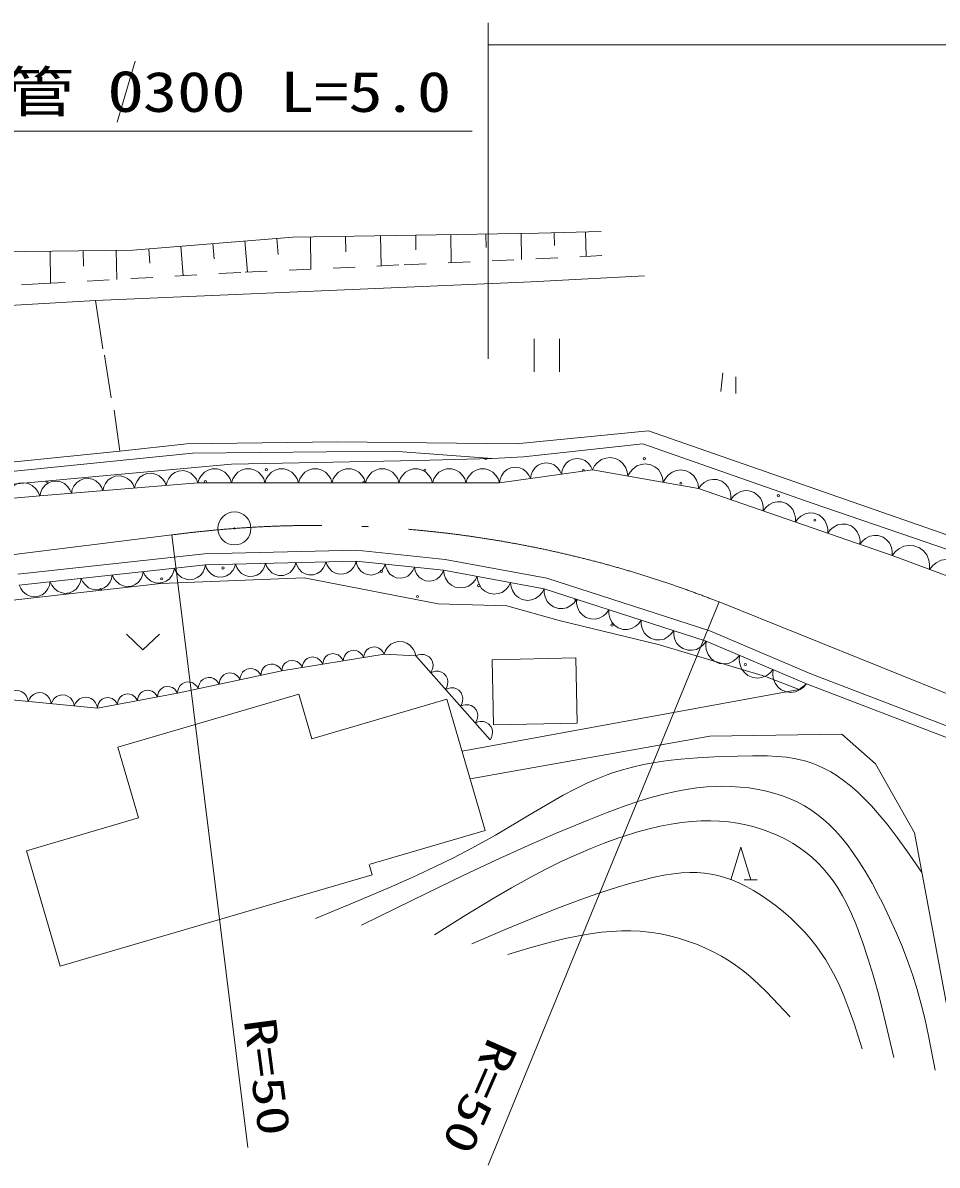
# Model space of a CAD drawing. Units: millimetres, scale not verified. Extents: x 40000 to 680000, y 20000 to 380000.
# Drawn here: x 156200 to 197789, y 261225 to 313170 of the extents above; entities that cross this region are included whole.
import ezdxf
from ezdxf.enums import TextEntityAlignment as Align

# ---------------------------------------------------------------- set-up
doc = ezdxf.new("R2010")
doc.units = ezdxf.units.MM
doc.header["$LTSCALE"] = 1000
doc.linetypes.add('USER1', pattern=[18.5, 14.557377, -1.819672, 0.303279, -1.819672])
doc.linetypes.add('USER3', pattern=[2, 1, -1])
for name, color, linetype, lineweight in [('M-BGD', 7, 'Continuous', 13), ('M-BMK-LINE', 2, 'Continuous', 13), ('M-BMK-SRVR', 3, 'Continuous', 13), ('M-STR-HTXT', 7, 'Continuous', 13)]:
    doc.layers.add(name, color=color, linetype=linetype, lineweight=lineweight)
doc.styles.add('ＭＳ ゴシック', font='')
doc.styles.get('ＭＳ ゴシック').set_extended_font_data('MS Gothic')

msp = doc.modelspace()

# ---------------------------------------------------------------- linework, layer by layer
at = {"layer": 'M-BGD'}
for p, q in [((161200, 302837), (168482, 303429)), ((167754, 303370), (167814, 302637)), ((168482, 303429), (179658, 303599)), ((169280, 303441), (169303, 301971)), ((170877, 303465), (170888, 302756)), ((172474, 303490), (172494, 302121)), ((174070, 303514), (174080, 302854)), ((175667, 303538), (175686, 302268)), ((177263, 303563), (177273, 302952)), ((178860, 303587), (178878, 302415)), ((179658, 303599), (182507, 303680)), ((180370, 303619), (180387, 303052)), ((181795, 303660), (181827, 302550)), ((161928, 302896), (161981, 302243)), ((163385, 303015), (163494, 301673)), ((164841, 303133), (164897, 302444)), ((166298, 303251), (166413, 301835)), ((149178, 302667), (161200, 302837)), ((157443, 302784), (157464, 301332)), ((158946, 302805), (158956, 302111)), ((160449, 302826), (160468, 301502)), ((179319, 301397), (159507, 300551)), ((184480, 301665), (179319, 301397)), ((159507, 300551), (149516, 299958)), ((159507, 300551), (159846, 298349)), ((179455, 298800), (179455, 297300)), ((180606, 297300), (180606, 298800)), ((159908, 298056), (160221, 296113)), ((188040, 297249), (187955, 296402)), ((188632, 297079), (188632, 296317)), ((160354, 295555), (160608, 293693)), ((184653, 294624), (178642, 294031)), ((199470, 289459), (184653, 294624)), ((163656, 294031), (160608, 293693)), ((170514, 294116), (163656, 294031)), ((178642, 294031), (170514, 294116)), ((178980, 293439), (184399, 294031)), ((184399, 294031), (192104, 291322)), ((160608, 293693), (150532, 292677)), ((163910, 293608), (150617, 292253)), ((163910, 293608), (173054, 293693)), ((173054, 293693), (177541, 293354)), ((160015, 292592), (165688, 293100)), ((165688, 293100), (174154, 293269)), ((174154, 293269), (177541, 293354)), ((177541, 293354), (178980, 293439)), ((177541, 293354), (178980, 293439)), ((151718, 291830), (160015, 292592)), ((182113, 292846), (177880, 292253)), ((186939, 291999), (182113, 292846)), ((164164, 292253), (156967, 291661)), ((177880, 292253), (164164, 292253)), ((195744, 288951), (186939, 291999)), ((156967, 291661), (149178, 290983)), ((192104, 291322), (199300, 288867)), ((155969, 288093), (164469, 289027)), ((164469, 289027), (171380, 289198)), ((171380, 289198), (175412, 288769)), ((199131, 287681), (195744, 288951)), ((156036, 287597), (164502, 288528)), ((156036, 287597), (164502, 288528)), ((164502, 288528), (171360, 288697)), ((171360, 288697), (175340, 288274)), ((175412, 288769), (180035, 287913)), ((168990, 287935), (162470, 287681)), ((175086, 286750), (168990, 287935)), ((175340, 288274), (179912, 287427)), ((175340, 288274), (179912, 287427)), ((180035, 287913), (187453, 285526)), ((162470, 287681), (153580, 286665)), ((179912, 287427), (187278, 285057)), ((179912, 287427), (187278, 285057)), ((178218, 286665), (175086, 286750)), ((180589, 285988), (178218, 286665)), ((185161, 284887), (180589, 285988)), ((187453, 285526), (192038, 283573)), ((189987, 283448), (185161, 284887)), ((187278, 285057), (191850, 283109)), ((187278, 285057), (191850, 283109)), ((167974, 283702), (172630, 284464)), ((172630, 284464), (174070, 284379)), ((174070, 284379), (177456, 280569)), ((181351, 284295), (177541, 284210)), ((177541, 284210), (177607, 281247)), ((181351, 284295), (181417, 281331)), ((163232, 282686), (167974, 283702)), ((191511, 282855), (189987, 283448)), ((191850, 283109), (191511, 282855)), ((191850, 283109), (191511, 282855)), ((191850, 283109), (204888, 278114)), ((192038, 283573), (205072, 278579)), ((159592, 282009), (163232, 282686)), ((163994, 281247), (168750, 282639)), ((168750, 282639), (169344, 280609)), ((191511, 282855), (176179, 280051)), ((154342, 282517), (159592, 282009)), ((169344, 280610), (175491, 282410)), ((175488, 282409), (177236, 276440)), ((163994, 281247), (160523, 280231)), ((177607, 281246), (181417, 281331)), ((176549, 278785), (187447, 280739)), ((187447, 280739), (193458, 280823)), ((193458, 280823), (194982, 279469)), ((160523, 280231), (161464, 277016)), ((194982, 279469), (196760, 276336)), ((161464, 277016), (156364, 275523)), ((177234, 276447), (171998, 274914)), ((196760, 276336), (199046, 264059)), ((156365, 275523), (157900, 270280)), ((171953, 274901), (172091, 274429)), ((172090, 274433), (157900, 270280)), ((189005, 274193), (189605, 274193))]:
    msp.add_line(p, q, dxfattribs=at)
at = {"layer": 'M-BGD', "linetype": 'USER3'}
for p, q in [((182536, 302583), (173308, 302159)), ((166111, 301821), (157136, 301313)), ((173308, 302159), (166111, 301821)), ((157136, 301313), (150448, 300889))]:
    msp.add_line(p, q, dxfattribs=at)
at = {"layer": 'M-BGD'}
for points in [[(180702, 292648), (180627, 292803), (180523, 292929), (180363, 293065), (180196, 293128), (180023, 293157), (179804, 293127), (179646, 293051), (179503, 292944), (179387, 292770), (179325, 292621), (179291, 292451)], [(182113, 292846), (182038, 293001), (181934, 293127), (181774, 293263), (181607, 293325), (181434, 293355), (181215, 293324), (181057, 293248), (180914, 293142), (180798, 292967), (180736, 292819), (180702, 292648)], [(183722, 292564), (183694, 292759), (183625, 292933), (183499, 293138), (183339, 293265), (183161, 293359), (182911, 293402), (182712, 293375), (182518, 293310), (182330, 293160), (182210, 293020), (182113, 292846)], [(185330, 292281), (185303, 292477), (185234, 292651), (185108, 292855), (184948, 292983), (184769, 293076), (184520, 293120), (184320, 293093), (184127, 293027), (183939, 292878), (183819, 292737), (183722, 292564)], [(159846, 291898), (159778, 292059), (159680, 292192), (159527, 292339), (159362, 292412), (159188, 292452), (158965, 292434), (158800, 292366), (158649, 292267), (158522, 292097), (158451, 291950), (158407, 291779)], [(161285, 292016), (161218, 292177), (161120, 292311), (160966, 292457), (160801, 292531), (160627, 292571), (160404, 292552), (160240, 292484), (160088, 292385), (159961, 292215), (159890, 292068), (159846, 291898)], [(162725, 292135), (162657, 292296), (162559, 292429), (162406, 292576), (162240, 292649), (162067, 292689), (161844, 292671), (161679, 292603), (161528, 292504), (161401, 292334), (161329, 292186), (161285, 292016)], [(164164, 292253), (164097, 292414), (163999, 292547), (163845, 292694), (163680, 292767), (163506, 292808), (163283, 292789), (163118, 292721), (162967, 292622), (162840, 292452), (162769, 292305), (162725, 292135)], [(165688, 292253), (165631, 292428), (165540, 292577), (165391, 292744), (165223, 292836), (165044, 292893), (164808, 292893), (164629, 292836), (164461, 292744), (164313, 292577), (164225, 292428), (164164, 292253)], [(167212, 292253), (167155, 292428), (167064, 292577), (166915, 292744), (166747, 292836), (166568, 292893), (166332, 292893), (166153, 292836), (165985, 292744), (165837, 292577), (165749, 292428), (165688, 292253)], [(168736, 292253), (168679, 292428), (168588, 292577), (168439, 292744), (168271, 292836), (168092, 292893), (167856, 292893), (167677, 292836), (167509, 292744), (167361, 292577), (167273, 292428), (167212, 292253)], [(170260, 292253), (170203, 292428), (170112, 292577), (169963, 292744), (169795, 292836), (169616, 292893), (169380, 292893), (169201, 292836), (169033, 292744), (168885, 292577), (168797, 292428), (168736, 292253)], [(171784, 292253), (171727, 292428), (171636, 292577), (171487, 292744), (171319, 292836), (171140, 292893), (170904, 292893), (170725, 292836), (170557, 292744), (170409, 292577), (170321, 292428), (170260, 292253)], [(173308, 292253), (173251, 292428), (173160, 292577), (173011, 292744), (172843, 292836), (172664, 292893), (172428, 292893), (172249, 292836), (172081, 292744), (171933, 292577), (171845, 292428), (171784, 292253)], [(174832, 292253), (174775, 292428), (174684, 292577), (174535, 292744), (174367, 292836), (174188, 292893), (173952, 292893), (173773, 292836), (173605, 292744), (173457, 292577), (173369, 292428), (173308, 292253)], [(176356, 292253), (176299, 292428), (176208, 292577), (176059, 292744), (175891, 292836), (175712, 292893), (175476, 292893), (175297, 292836), (175129, 292744), (174981, 292577), (174893, 292428), (174832, 292253)], [(177880, 292253), (177823, 292428), (177732, 292577), (177583, 292744), (177415, 292836), (177236, 292893), (177000, 292893), (176821, 292836), (176653, 292744), (176505, 292577), (176417, 292428), (176356, 292253)], [(179291, 292451), (179215, 292606), (179112, 292731), (178952, 292867), (178785, 292930), (178612, 292960), (178393, 292929), (178235, 292853), (178092, 292747), (177976, 292572), (177914, 292423), (177880, 292253)], [(186939, 291999), (186911, 292195), (186842, 292368), (186717, 292573), (186556, 292700), (186378, 292794), (186129, 292838), (185929, 292811), (185735, 292745), (185547, 292596), (185427, 292455), (185330, 292281)], [(156967, 291661), (156893, 291835), (156786, 291979), (156620, 292137), (156440, 292216), (156252, 292258), (156011, 292237), (155833, 292163), (155669, 292054), (155532, 291870), (155456, 291710), (155409, 291525)], [(158407, 291779), (158339, 291940), (158241, 292074), (158088, 292221), (157922, 292294), (157749, 292334), (157526, 292316), (157361, 292248), (157210, 292148), (157082, 291978), (157011, 291831), (156967, 291661)], [(188407, 291491), (188410, 291679), (188372, 291852), (188284, 292063), (188153, 292207), (188000, 292322), (187773, 292401), (187581, 292405), (187389, 292373), (187190, 292261), (187056, 292147), (186939, 291999)], [(189874, 290983), (189878, 291171), (189839, 291344), (189752, 291555), (189621, 291699), (189467, 291814), (189240, 291893), (189049, 291897), (188857, 291865), (188658, 291753), (188524, 291639), (188407, 291491)], [(191342, 290475), (191345, 290663), (191307, 290836), (191219, 291047), (191088, 291191), (190935, 291306), (190708, 291385), (190516, 291389), (190324, 291357), (190125, 291245), (189991, 291131), (189874, 290983)], [(192809, 289967), (192813, 290155), (192774, 290328), (192687, 290539), (192556, 290683), (192402, 290798), (192175, 290877), (191984, 290881), (191792, 290849), (191593, 290737), (191459, 290623), (191342, 290475)], [(194277, 289459), (194280, 289647), (194242, 289820), (194154, 290031), (194023, 290175), (193870, 290290), (193643, 290369), (193451, 290373), (193259, 290341), (193060, 290229), (192926, 290115), (192809, 289967)], [(195744, 288951), (195748, 289139), (195709, 289312), (195622, 289523), (195491, 289667), (195337, 289782), (195110, 289861), (194919, 289865), (194727, 289833), (194528, 289721), (194394, 289607), (194277, 289459)], [(197438, 288316), (197447, 288535), (197407, 288738), (197312, 288986), (197164, 289157), (196989, 289296), (196726, 289394), (196504, 289405), (196279, 289373), (196044, 289249), (195885, 289120), (195744, 288951)], [(161680, 288218), (161751, 288061), (161851, 287933), (162005, 287793), (162170, 287725), (162341, 287691), (162560, 287715), (162720, 287786), (162866, 287888), (162987, 288058), (163053, 288204), (163091, 288373)], [(163091, 288373), (163162, 288216), (163262, 288088), (163416, 287948), (163581, 287880), (163752, 287846), (163971, 287870), (164131, 287941), (164277, 288043), (164398, 288213), (164464, 288360), (164502, 288528)], [(164502, 288528), (164557, 288372), (164643, 288240), (164781, 288092), (164933, 288014), (165096, 287966), (165308, 287971), (165468, 288027), (165617, 288113), (165747, 288267), (165823, 288403), (165874, 288562)], [(165874, 288562), (165929, 288405), (166015, 288274), (166152, 288126), (166305, 288047), (166467, 288000), (166680, 288005), (166840, 288061), (166989, 288147), (167119, 288301), (167194, 288437), (167245, 288596)], [(167245, 288596), (167301, 288439), (167386, 288307), (167524, 288160), (167677, 288081), (167839, 288034), (168052, 288039), (168212, 288094), (168360, 288180), (168490, 288335), (168566, 288470), (168617, 288629)], [(168617, 288629), (168672, 288473), (168758, 288341), (168895, 288194), (169048, 288115), (169211, 288068), (169423, 288073), (169583, 288128), (169732, 288214), (169862, 288368), (169938, 288504), (169989, 288663)], [(169989, 288663), (170044, 288507), (170129, 288375), (170267, 288227), (170420, 288149), (170582, 288101), (170795, 288107), (170955, 288162), (171104, 288248), (171234, 288402), (171309, 288538), (171360, 288697)], [(171360, 288697), (171394, 288539), (171460, 288401), (171573, 288242), (171711, 288147), (171861, 288080), (172067, 288058), (172228, 288092), (172383, 288156), (172528, 288288), (172618, 288409), (172687, 288556)], [(172687, 288556), (172720, 288398), (172786, 288260), (172900, 288101), (173038, 288006), (173188, 287939), (173394, 287917), (173555, 287951), (173709, 288015), (173854, 288147), (173944, 288268), (174013, 288415)], [(174013, 288415), (174047, 288257), (174113, 288119), (174227, 287960), (174364, 287865), (174515, 287798), (174720, 287776), (174882, 287810), (175036, 287874), (175181, 288006), (175271, 288127), (175340, 288274)], [(199131, 287681), (199141, 287900), (199101, 288103), (199006, 288351), (198858, 288522), (198682, 288661), (198420, 288759), (198197, 288770), (197973, 288738), (197738, 288614), (197578, 288485), (197438, 288316)], [(157447, 287752), (157518, 287596), (157618, 287467), (157772, 287327), (157937, 287260), (158108, 287225), (158327, 287249), (158487, 287320), (158633, 287422), (158754, 287592), (158820, 287739), (158858, 287907)], [(158858, 287907), (158929, 287751), (159029, 287623), (159183, 287483), (159348, 287415), (159519, 287380), (159738, 287404), (159898, 287475), (160044, 287577), (160165, 287748), (160231, 287894), (160269, 288063)], [(160269, 288063), (160340, 287906), (160440, 287778), (160594, 287638), (160759, 287570), (160930, 287535), (161149, 287559), (161309, 287631), (161455, 287732), (161576, 287903), (161642, 288049), (161680, 288218)], [(175340, 288274), (175365, 288088), (175429, 287923), (175546, 287727), (175697, 287605), (175865, 287515), (176102, 287471), (176291, 287495), (176476, 287555), (176656, 287695), (176771, 287828), (176864, 287992)], [(176864, 287992), (176889, 287806), (176953, 287640), (177070, 287445), (177221, 287323), (177389, 287232), (177626, 287189), (177815, 287213), (178000, 287273), (178180, 287413), (178295, 287545), (178388, 287709)], [(156036, 287597), (156107, 287441), (156207, 287312), (156361, 287172), (156526, 287105), (156697, 287070), (156916, 287094), (157076, 287165), (157222, 287267), (157343, 287437), (157409, 287584), (157447, 287752)], [(178388, 287709), (178413, 287523), (178477, 287358), (178594, 287163), (178745, 287040), (178913, 286950), (179150, 286906), (179339, 286930), (179524, 286991), (179704, 287131), (179819, 287263), (179912, 287427)], [(179912, 287427), (179913, 287240), (179955, 287068), (180047, 286859), (180180, 286719), (180335, 286608), (180564, 286535), (180755, 286534), (180945, 286570), (181141, 286686), (181272, 286803), (181385, 286953)], [(181385, 286953), (181386, 286766), (181428, 286594), (181520, 286385), (181653, 286245), (181809, 286134), (182037, 286061), (182228, 286060), (182418, 286096), (182614, 286212), (182745, 286329), (182859, 286479)], [(182859, 286479), (182859, 286292), (182901, 286120), (182993, 285911), (183127, 285771), (183282, 285660), (183510, 285587), (183701, 285586), (183892, 285622), (184087, 285738), (184218, 285855), (184332, 286005)], [(184332, 286005), (184332, 285818), (184375, 285646), (184466, 285437), (184600, 285297), (184755, 285186), (184983, 285113), (185174, 285112), (185365, 285148), (185561, 285264), (185692, 285381), (185805, 285531)], [(160913, 285364), (161663, 284655), (162413, 285364)], [(185805, 285531), (185806, 285344), (185848, 285172), (185939, 284963), (186073, 284823), (186228, 284712), (186457, 284639), (186648, 284638), (186838, 284674), (187034, 284790), (187165, 284907), (187278, 285057)], [(172630, 284464), (172578, 284565), (172507, 284647), (172399, 284735), (172288, 284774), (172173, 284791), (172028, 284767), (171925, 284714), (171831, 284642), (171757, 284524), (171719, 284425), (171699, 284312)], [(174070, 284379), (174026, 284548), (173948, 284693), (173817, 284860), (173663, 284956), (173497, 285020), (173274, 285033), (173102, 284989), (172938, 284912), (172789, 284762), (172698, 284626), (172630, 284464)], [(187278, 285057), (187261, 284857), (187289, 284670), (187366, 284439), (187495, 284276), (187649, 284143), (187886, 284042), (188089, 284023), (188296, 284043), (188516, 284147), (188667, 284258), (188802, 284408)], [(168905, 283854), (168853, 283956), (168782, 284037), (168675, 284125), (168563, 284164), (168448, 284181), (168304, 284158), (168200, 284105), (168107, 284032), (168033, 283915), (167994, 283815), (167974, 283702)], [(169837, 284007), (169784, 284108), (169713, 284190), (169606, 284277), (169494, 284317), (169379, 284334), (169235, 284310), (169131, 284257), (169038, 284184), (168964, 284067), (168925, 283968), (168905, 283854)], [(170768, 284159), (170715, 284261), (170645, 284342), (170537, 284430), (170425, 284469), (170310, 284486), (170166, 284462), (170062, 284409), (169969, 284337), (169895, 284220), (169856, 284120), (169837, 284007)], [(171699, 284312), (171646, 284413), (171576, 284495), (171468, 284582), (171357, 284621), (171242, 284638), (171097, 284615), (170993, 284562), (170900, 284489), (170826, 284372), (170787, 284272), (170768, 284159)], [(174747, 283617), (174810, 283723), (174843, 283835), (174861, 283984), (174832, 284108), (174781, 284223), (174676, 284341), (174568, 284406), (174448, 284449), (174298, 284449), (174185, 284426), (174070, 284379)], [(188802, 284408), (188785, 284208), (188813, 284021), (188890, 283790), (189019, 283627), (189173, 283493), (189410, 283393), (189613, 283373), (189820, 283393), (190040, 283498), (190191, 283609), (190326, 283758)], [(167026, 283499), (166967, 283600), (166890, 283681), (166775, 283765), (166659, 283800), (166540, 283811), (166393, 283780), (166289, 283720), (166197, 283641), (166127, 283517), (166092, 283413), (166077, 283296)], [(167974, 283702), (167915, 283803), (167838, 283884), (167724, 283968), (167607, 284003), (167488, 284014), (167341, 283983), (167237, 283924), (167145, 283844), (167075, 283720), (167040, 283616), (167026, 283499)], [(175425, 282855), (175487, 282961), (175520, 283073), (175538, 283222), (175509, 283346), (175458, 283461), (175353, 283579), (175245, 283644), (175125, 283687), (174975, 283687), (174862, 283664), (174747, 283617)], [(190326, 283758), (190309, 283559), (190337, 283371), (190414, 283140), (190543, 282977), (190697, 282844), (190934, 282743), (191137, 282724), (191344, 282744), (191564, 282848), (191715, 282960), (191850, 283109)], [(164181, 282889), (164122, 282991), (164045, 283071), (163930, 283155), (163814, 283190), (163695, 283202), (163547, 283170), (163444, 283111), (163352, 283031), (163281, 282907), (163247, 282803), (163232, 282686)], [(165129, 283092), (165070, 283194), (164993, 283274), (164878, 283359), (164762, 283393), (164643, 283405), (164496, 283373), (164392, 283314), (164300, 283235), (164230, 283111), (164195, 283006), (164181, 282889)], [(166077, 283296), (166018, 283397), (165942, 283477), (165827, 283562), (165710, 283596), (165591, 283608), (165444, 283577), (165340, 283517), (165248, 283438), (165178, 283314), (165144, 283210), (165129, 283092)], [(156442, 282314), (156414, 282438), (156361, 282547), (156270, 282672), (156161, 282746), (156041, 282798), (155878, 282813), (155751, 282786), (155630, 282734), (155516, 282629), (155446, 282532), (155392, 282415)], [(157492, 282212), (157464, 282337), (157411, 282445), (157320, 282571), (157211, 282645), (157091, 282696), (156928, 282712), (156801, 282684), (156680, 282633), (156566, 282527), (156496, 282430), (156442, 282314)], [(158542, 282111), (158514, 282235), (158461, 282344), (158370, 282469), (158261, 282543), (158141, 282595), (157978, 282610), (157851, 282583), (157730, 282531), (157616, 282425), (157546, 282329), (157492, 282212)], [(161412, 282348), (161359, 282446), (161287, 282524), (161180, 282608), (161070, 282644), (160957, 282658), (160816, 282632), (160715, 282578), (160625, 282505), (160555, 282388), (160519, 282290), (160502, 282178)], [(162322, 282517), (162269, 282615), (162197, 282694), (162090, 282777), (161980, 282813), (161867, 282827), (161726, 282801), (161625, 282747), (161535, 282674), (161465, 282557), (161429, 282459), (161412, 282348)], [(163232, 282686), (163179, 282784), (163107, 282863), (163000, 282946), (162890, 282982), (162777, 282997), (162636, 282970), (162535, 282916), (162445, 282843), (162375, 282727), (162339, 282628), (162322, 282517)], [(176102, 282093), (176164, 282199), (176198, 282311), (176215, 282460), (176187, 282584), (176136, 282699), (176031, 282817), (175923, 282882), (175802, 282925), (175652, 282925), (175539, 282902), (175425, 282855)], [(159592, 282009), (159564, 282134), (159511, 282242), (159420, 282367), (159311, 282442), (159191, 282493), (159028, 282509), (158901, 282481), (158780, 282429), (158666, 282324), (158596, 282227), (158542, 282111)], [(160502, 282178), (160449, 282277), (160377, 282355), (160270, 282439), (160160, 282475), (160047, 282489), (159906, 282463), (159805, 282409), (159715, 282335), (159645, 282219), (159609, 282120), (159592, 282009)], [(176779, 281331), (176841, 281437), (176875, 281549), (176893, 281698), (176864, 281822), (176813, 281937), (176708, 282055), (176600, 282120), (176480, 282163), (176330, 282163), (176216, 282140), (176102, 282093)], [(177456, 280569), (177518, 280675), (177552, 280787), (177570, 280936), (177541, 281060), (177490, 281175), (177385, 281293), (177277, 281358), (177157, 281401), (177007, 281401), (176894, 281378), (176779, 281331)], [(169514, 272440), (171202, 273136), (172883, 273851), (173914, 274310), (174938, 274788), (175783, 275203), (176630, 275642), (177705, 276237), (179243, 277154), (180783, 278049), (181312, 278329), (181856, 278593), (182317, 278796), (182783, 278979), (183024, 279064), (183473, 279205), (183929, 279327), (184429, 279439), (184945, 279534), (185537, 279620), (186135, 279688), (186891, 279749), (187664, 279791), (188712, 279828), (189391, 279842), (190075, 279836), (190507, 279814), (190941, 279771), (191288, 279718), (191627, 279646), (191765, 279610), (192064, 279516), (192355, 279403), (192655, 279265), (192946, 279108), (193245, 278923), (193536, 278720), (193842, 278481), (194147, 278216), (194472, 277905), (194795, 277567), (195158, 277155), (195511, 276724), (195966, 276128), (196412, 275512), (197096, 274530)], [(171597, 272134), (173921, 273278), (176264, 274410), (177721, 275092), (179189, 275758), (180432, 276300), (181685, 276826), (181947, 276933), (182773, 277260), (183605, 277569), (184215, 277775), (184830, 277962), (185353, 278101), (185890, 278222), (186371, 278311), (186857, 278380), (187305, 278425), (187758, 278449), (187970, 278453), (188396, 278447), (188833, 278420), (189239, 278376), (189651, 278310), (190029, 278230), (190410, 278129), (190754, 278018), (191100, 277885), (191417, 277741), (191723, 277579), (191758, 277560), (192042, 277383), (192323, 277183), (192600, 276961), (192873, 276717), (193147, 276442), (193416, 276145), (193691, 275808), (193959, 275449), (194248, 275025), (194521, 274588), (194831, 274049), (195128, 273492), (195300, 273152), (195628, 272471), (195940, 271780), (196210, 271132), (196459, 270481), (196679, 269853), (196879, 269220), (197069, 268541), (197243, 267826), (197398, 267104), (197695, 265549)], [(174925, 271695), (176251, 272528), (177595, 273349), (178425, 273834), (179272, 274306), (179988, 274683), (180714, 275042), (181367, 275344), (182029, 275628), (182644, 275871), (183269, 276095), (183556, 276191), (184117, 276364), (184685, 276519), (185188, 276636), (185695, 276733), (186154, 276802), (186625, 276851), (187057, 276877), (187489, 276882), (187891, 276867), (188292, 276833), (188713, 276774), (189091, 276699), (189466, 276605), (189837, 276491), (190201, 276357), (190549, 276209), (190887, 276043), (191206, 275865), (191513, 275670), (191799, 275465), (192072, 275244), (192379, 274960), (192611, 274715), (192834, 274449), (193054, 274154), (193264, 273839), (193479, 273477), (193678, 273103), (193891, 272654), (194086, 272196), (194411, 271328), (194655, 270599), (194877, 269868), (195132, 268953), (195366, 268036), (195818, 266114)], [(188402, 274193), (188859, 275689), (189317, 274193)], [(176629, 271287), (178138, 271937), (179659, 272570), (180614, 272947), (181582, 273307), (182402, 273592), (183244, 273863), (183744, 274013), (184328, 274176), (184916, 274319), (185356, 274407), (185796, 274475), (186165, 274512), (186542, 274530), (186867, 274526), (187200, 274502), (187511, 274459), (187819, 274394), (188123, 274309), (188443, 274198), (188766, 274063), (189103, 273900), (189441, 273713), (189797, 273493), (190152, 273249), (190423, 273047), (190780, 272760), (191131, 272453), (191451, 272145), (191763, 271818), (192045, 271494), (192316, 271150), (192720, 270563), (192942, 270189), (193147, 269804), (193361, 269357), (193561, 268890), (193791, 268292), (194007, 267674), (194384, 266508)], [(178259, 270803), (179260, 271100), (180261, 271377), (180870, 271526), (181490, 271657), (182003, 271745), (182516, 271814), (182970, 271856), (183436, 271878), (183852, 271878), (184279, 271858), (184399, 271849), (184807, 271804), (185214, 271738), (185619, 271653), (186031, 271545), (186438, 271417), (186839, 271271), (187223, 271109), (187607, 270924), (187972, 270727), (188325, 270513), (188609, 270322), (188946, 270072), (189278, 269801), (189657, 269462), (190030, 269101), (191096, 267971)]]:
    msp.add_lwpolyline(points, dxfattribs=at)
for centre in [(184470, 293351), (167272, 292851), (174483, 292828), (164497, 292305), (186130, 292237), (190566, 291668), (192227, 290553), (165302, 288382), (162517, 287886), (172511, 288228), (176936, 287579), (174151, 287084), (183001, 285786), (189066, 283992)]:
    msp.add_circle(centre, 50, dxfattribs=at)
for centre, start, end in [((177258, 293374), 214.598, 328.2766), ((181694, 292806), 346.8706, 209.0791), ((157286, 292328), 169.9448, 20.55), ((171708, 292282), 323.9354, 216.0646), ((159732, 287391), 339.8477, 213.1918), ((181361, 286930), 126.2791, 18.0496)]:
    msp.add_arc(centre, 50, start, end, dxfattribs=at)
at = {"layer": 'M-BMK-LINE', "linetype": 'USER1'}
for p, q in [((150617, 288359), (162978, 289883)), ((187870, 286835), (232659, 268801))]:
    msp.add_line(p, q, dxfattribs=at)
at = {"layer": 'M-BMK-LINE'}
for p, q in [((162978, 289883), (166440, 262035)), ((187870, 286835), (177362, 261225))]:
    msp.add_line(p, q, dxfattribs=at)
at = {"layer": 'M-BMK-LINE', "linetype": 'USER1'}
msp.add_arc((169541, 240316), 50000, 68.4953, 97.5426, dxfattribs=at)
at = {"layer": 'M-BMK-SRVR'}
for radius in [750, 22.5]:
    msp.add_circle((165827, 290177), radius, dxfattribs=at)
at = {"layer": 'M-STR-HTXT'}
for p, q in [((177372, 297892), (177372, 313170)), ((177372, 312170), (199131, 312170)), ((160497, 308658), (161308, 311434)), ((176635, 308250), (149908, 308250)), ((175054, 308250), (149908, 308250))]:
    msp.add_line(p, q, dxfattribs=at)

# ---------------------------------------------------------------- texts
at = {"layer": 'M-BGD', "style": 'ＭＳ ゴシック', "width": 1.35}
for rotation, p in [(277.5, (165808, 267767)), (246.3, (177001, 267280))]:
    msp.add_text('R=50', height=1466, rotation=rotation, dxfattribs=at).set_placement(p, align=Align.BOTTOM_LEFT)
at = {"layer": 'M-STR-HTXT', "style": 'ＭＳ ゴシック', "width": 1.25}
msp.add_text('土管 O300 L=5.0', height=1833, dxfattribs=at).set_placement((152289, 308569), align=Align.BOTTOM_LEFT)

doc.saveas('drawing.dxf')
